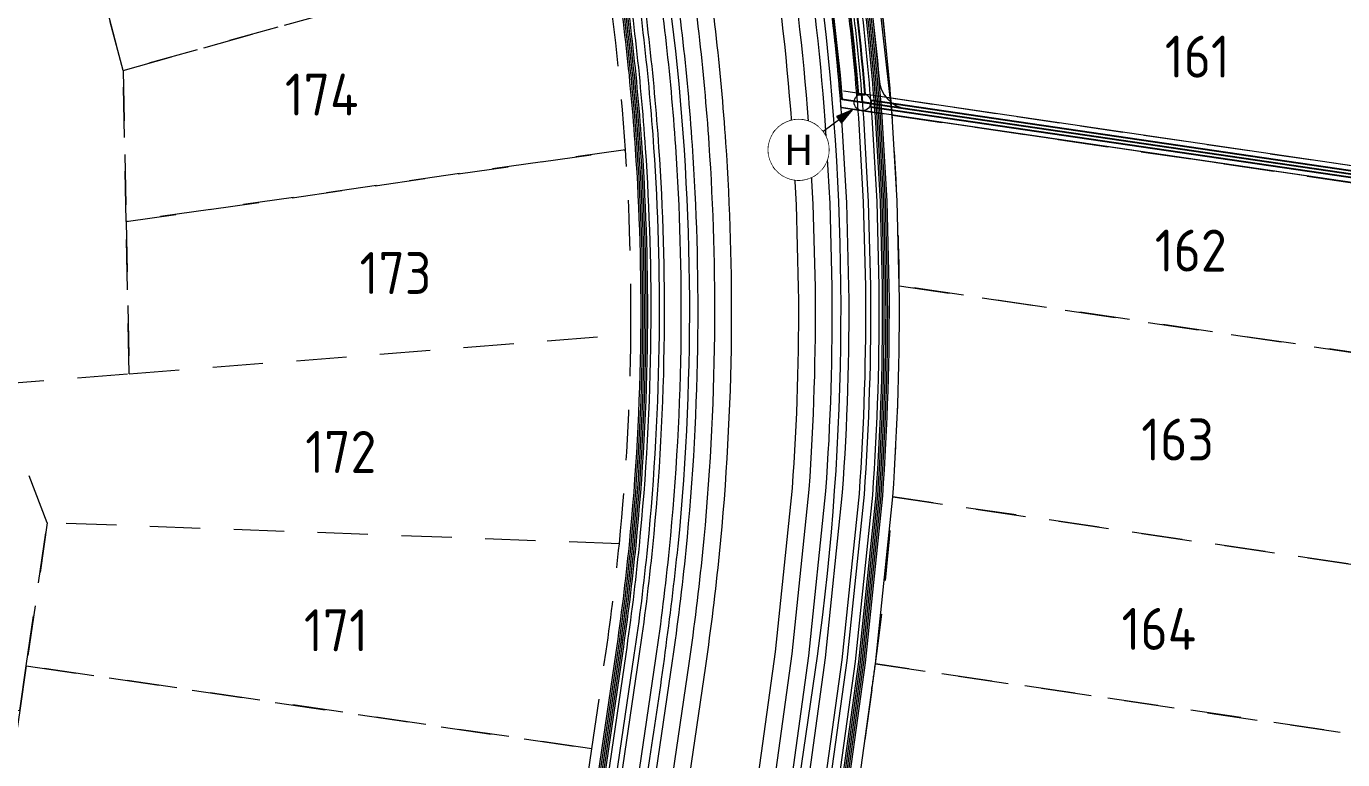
# Model space of a CAD drawing. Header units: metres. Extents: x 302924 to 306036, y 6267404 to 6269261.
# Drawn here: x 303885 to 303963.4, y 6268661.3 to 6268705 of the extents above; entities that cross this region are included whole.
import ezdxf
from ezdxf.enums import TextEntityAlignment as Align

# ---------------------------------------------------------------- set-up
doc = ezdxf.new("R2010")
doc.units = ezdxf.units.M
doc.set_wipeout_variables(frame=1)
doc.linetypes.add('Dash', pattern=[5, 3, -2])
doc.linetypes.add('DASHED', pattern=[19.05, 12.7, -6.35])
doc.layers.get('0').update_dxf_attribs({"color": 6})
doc.layers.add('. Const Lines _SP', color=251, linetype='Continuous', lineweight=0, plot=False, transparency=0.4)
doc.layers.add('._ MGA Trench Outline (PL)', color=248, linetype='Continuous', lineweight=0, plot=False, transparency=0.6)
for name, color, linetype, lineweight, plot in [('. Const Lines Circles _SP', 251, 'Continuous', 0, False), ('._Cable_EW_70mm_Proposed', 90, 'Cable #', 0, False), ('._Cable_HV_240mm_Al_Proposed', 11, 'Cable x', 0, False), ('._Trenching HV_SP', 56, 'IE Trench HV', 0, False)]:
    doc.layers.add(name, color=color, linetype=linetype, lineweight=lineweight, plot=plot)
for name, color, linetype, lineweight, true_color, plot, transparency in [('. Const Lines_HV', 7, 'Continuous', 0, 0x990000, False, 0.4), ('. Const Lines_LV', 7, 'Continuous', 0, 0x000099, False, 0.4), ('. Const Lines_SL', 7, 'Continuous', 0, 0x009999, False, 0.4), ('. Const Lines_SP_Trench (PL)', 7, 'Continuous', 0, 0x990099, False, 0.4)]:
    doc.layers.add(name, color=color, linetype=linetype, lineweight=lineweight, true_color=true_color, plot=plot, transparency=transparency)
doc.layers.add('_Kerb Line_SP', color=60, linetype='Continuous', lineweight=13, transparency=0.6)
for name, color, linetype, lineweight in [('_Lot Layout Future', 151, 'Continuous', 13), ('_Lot Layout Future - Lot No', 155, 'Continuous', 13), ('_User Miscellaneous3', 51, 'Continuous', 13), ('_User_HV_Final', 1, 'Continuous', 25), ('Cadastre Easements_SP_NEW', 52, 'DASHED', 15), ('MEN Earth', 3, 'Continuous', 20)]:
    doc.layers.add(name, color=color, linetype=linetype, lineweight=lineweight)
doc.layers.add('Duct_SP_NEW', color=2, linetype='Continuous')
doc.layers.add('Trench_SP_NEW', color=2, linetype='Continuous')
doc.styles.add('LotNum', font='isocp.shx')
doc.styles.get("Standard").update_dxf_attribs({"font": 'arial.ttf'})
doc.linetypes.add('Cable #', pattern='A,4,-0.1,["#",Standard,S=1.6,R=0,X=0,Y=-0.8],-1.35', length=5.45)
doc.linetypes.add('Cable E UG', pattern='A,5,-0.1,["E",Standard,S=1.5,R=0,X=0,Y=-0.75],-1.45', length=6.55)
doc.linetypes.add('Cable x', pattern='A,5,-0.05,["X",Standard,S=1.5,R=0,X=0,Y=-0.75],-1.45', length=6.5)
doc.linetypes.add('IE Trench HV', pattern='A,4,-0.4,["/",Standard,S=2,R=0,X=0.25,Y=-1],-1.6', length=6)

# ---------------------------------------------------------------- blocks, each defined once
blk = doc.blocks.new('*U83')
h = blk.add_hatch(color=256)
h.dxf.hatch_style = 1
h.paths.add_polyline_path([(2.258, 1.991), (2.556, 1.59), (3.209, 2.388)])
blk.add_line((3.209, 2.388), (1.444, 1.074))
at = {"flags": 128}
blk.add_lwpolyline([(2.258, 1.991), (2.556, 1.59), (3.209, 2.388), (2.258, 1.991)], dxfattribs=at)
at = {"linetype": 'Continuous', "flags": 128}
blk.add_lwpolyline([(0, 1.8), (-0.088, 1.798), (-0.176, 1.791), (-0.264, 1.781), (-0.351, 1.765), (-0.437, 1.746), (-0.523, 1.722), (-0.606, 1.695), (-0.689, 1.663), (-0.77, 1.627), (-0.849, 1.587), (-0.925, 1.544), (-1, 1.497), (-1.072, 1.446), (-1.142, 1.391), (-1.209, 1.334), (-1.273, 1.273), (-1.334, 1.209), (-1.391, 1.142), (-1.446, 1.072), (-1.497, 1), (-1.544, 0.925), (-1.587, 0.849), (-1.627, 0.77), (-1.663, 0.689), (-1.695, 0.606), (-1.722, 0.523), (-1.746, 0.437), (-1.765, 0.351), (-1.781, 0.264), (-1.791, 0.176), (-1.798, 0.088), (-1.8, 0), (-1.798, -0.088), (-1.791, -0.176), (-1.781, -0.264), (-1.765, -0.351), (-1.746, -0.437), (-1.722, -0.523), (-1.695, -0.606), (-1.663, -0.689), (-1.627, -0.77), (-1.587, -0.849), (-1.544, -0.925), (-1.497, -1), (-1.446, -1.072), (-1.391, -1.142), (-1.334, -1.209), (-1.273, -1.273), (-1.209, -1.334), (-1.142, -1.391), (-1.072, -1.446), (-1, -1.497), (-0.925, -1.544), (-0.849, -1.587), (-0.77, -1.627), (-0.689, -1.663), (-0.606, -1.695), (-0.523, -1.722), (-0.437, -1.746), (-0.351, -1.765), (-0.264, -1.781), (-0.176, -1.791), (-0.088, -1.798), (0, -1.8), (0.088, -1.798), (0.176, -1.791), (0.264, -1.781), (0.351, -1.765), (0.437, -1.746), (0.523, -1.722), (0.606, -1.695), (0.689, -1.663), (0.77, -1.627), (0.849, -1.587), (0.925, -1.544), (1, -1.497), (1.072, -1.446), (1.142, -1.391), (1.209, -1.334), (1.273, -1.273), (1.334, -1.209), (1.391, -1.142), (1.446, -1.072), (1.497, -1), (1.544, -0.925), (1.587, -0.849), (1.627, -0.77), (1.663, -0.689), (1.695, -0.606), (1.722, -0.523), (1.746, -0.437), (1.765, -0.351), (1.781, -0.264), (1.791, -0.176), (1.798, -0.088), (1.8, 0), (1.798, 0.088), (1.791, 0.176), (1.781, 0.264), (1.765, 0.351), (1.746, 0.437), (1.722, 0.523), (1.695, 0.606), (1.663, 0.689), (1.627, 0.77), (1.587, 0.849), (1.544, 0.925), (1.497, 1), (1.446, 1.072), (1.391, 1.142), (1.334, 1.209), (1.273, 1.273), (1.209, 1.334), (1.142, 1.391), (1.072, 1.446), (1, 1.497), (0.925, 1.544), (0.849, 1.587), (0.77, 1.627), (0.689, 1.663), (0.606, 1.695), (0.523, 1.722), (0.437, 1.746), (0.351, 1.765), (0.264, 1.781), (0.176, 1.791), (0.088, 1.798)], close=True, dxfattribs=at)
blk.add_circle((0, 0), 1.8)
at = {"width": 0.9}
blk.add_attdef('CODE', text='', height=1.8, dxfattribs=at).set_placement((0, 0), align=Align.MIDDLE_CENTER)
at = {"flags": 1}
blk.add_attdef('Z', (0, 0), '', height=0.2, dxfattribs=at)
at = {"linetype": 'Continuous'}
blk.add_wipeout([(0, 1.8), (-0.088, 1.798), (-0.176, 1.791), (-0.264, 1.781), (-0.351, 1.765), (-0.437, 1.746), (-0.523, 1.722), (-0.606, 1.695), (-0.689, 1.663), (-0.77, 1.627), (-0.849, 1.587), (-0.925, 1.544), (-1, 1.497), (-1.072, 1.446), (-1.142, 1.391), (-1.209, 1.334), (-1.273, 1.273), (-1.334, 1.209), (-1.391, 1.142), (-1.446, 1.072), (-1.497, 1), (-1.544, 0.925), (-1.587, 0.849), (-1.627, 0.77), (-1.663, 0.689), (-1.695, 0.606), (-1.722, 0.523), (-1.746, 0.437), (-1.765, 0.351), (-1.781, 0.264), (-1.791, 0.176), (-1.798, 0.088), (-1.8, 0), (-1.798, -0.088), (-1.791, -0.176), (-1.781, -0.264), (-1.765, -0.351), (-1.746, -0.437), (-1.722, -0.523), (-1.695, -0.606), (-1.663, -0.689), (-1.627, -0.77), (-1.587, -0.849), (-1.544, -0.925), (-1.497, -1), (-1.446, -1.072), (-1.391, -1.142), (-1.334, -1.209), (-1.273, -1.273), (-1.209, -1.334), (-1.142, -1.391), (-1.072, -1.446), (-1, -1.497), (-0.925, -1.544), (-0.849, -1.587), (-0.77, -1.627), (-0.689, -1.663), (-0.606, -1.695), (-0.523, -1.722), (-0.437, -1.746), (-0.351, -1.765), (-0.264, -1.781), (-0.176, -1.791), (-0.088, -1.798), (0, -1.8), (0.088, -1.798), (0.176, -1.791), (0.264, -1.781), (0.351, -1.765), (0.437, -1.746), (0.523, -1.722), (0.606, -1.695), (0.689, -1.663), (0.77, -1.627), (0.849, -1.587), (0.925, -1.544), (1, -1.497), (1.072, -1.446), (1.142, -1.391), (1.209, -1.334), (1.273, -1.273), (1.334, -1.209), (1.391, -1.142), (1.446, -1.072), (1.497, -1), (1.544, -0.925), (1.587, -0.849), (1.627, -0.77), (1.663, -0.689), (1.695, -0.606), (1.722, -0.523), (1.746, -0.437), (1.765, -0.351), (1.781, -0.264), (1.791, -0.176), (1.798, -0.088), (1.8, 0), (1.798, 0.088), (1.791, 0.176), (1.781, 0.264), (1.765, 0.351), (1.746, 0.437), (1.722, 0.523), (1.695, 0.606), (1.663, 0.689), (1.627, 0.77), (1.587, 0.849), (1.544, 0.925), (1.497, 1), (1.446, 1.072), (1.391, 1.142), (1.334, 1.209), (1.273, 1.273), (1.209, 1.334), (1.142, 1.391), (1.072, 1.446), (1, 1.497), (0.925, 1.544), (0.849, 1.587), (0.77, 1.627), (0.689, 1.663), (0.606, 1.695), (0.523, 1.722), (0.437, 1.746), (0.351, 1.765), (0.264, 1.781), (0.176, 1.791), (0.088, 1.798)], dxfattribs=at)

msp = doc.modelspace()

# ---------------------------------------------------------------- linework, layer by layer
at = {"layer": '. Const Lines Circles _SP', "lineweight": 0}
msp.add_circle((303934.808, 6268700.4616), 0.5, dxfattribs=at)
at = {"layer": '. Const Lines_HV', "linetype": 'Continuous', "lineweight": 0, "flags": 128}
for points in [[(303929.2616, 6268657.8067), (303930.6107, 6268667.595), (303931.6273, 6268677.3866, 0.0199743), (303931.9998, 6268689.4405), (303931.8732, 6268694.3892), (303931.5858, 6268699.331, 0.0208045), (303930.1294, 6268711.8068, 0.0210435), (303927.5764, 6268724.3937), (303926.9679, 6268726.7551), (303926.3231, 6268729.1113, 0.0072471), (303925.0747, 6268733.2995), (303923.711, 6268737.4341, 0.0120519), (303921.1667, 6268744.2532), (303913.2932, 6268763.8971)], [(303931.2409, 6268657.5194), (303932.5966, 6268667.3551), (303933.62, 6268677.2124, 0.0200549), (303933.9995, 6268689.4752), (303933.8717, 6268694.4728), (303933.5815, 6268699.4636, 0.0208316), (303932.1046, 6268712.1211, 0.0210598), (303929.5156, 6268724.8831), (303928.9009, 6268727.2686), (303928.2501, 6268729.6469, 0.007284), (303926.9785, 6268733.9123), (303925.6058, 6268738.0742, 0.0120756), (303923.0231, 6268744.9973), (303915.4578, 6268763.8724)]]:
    msp.add_lwpolyline(points, format="xyb", dxfattribs=at)
at = {"layer": '. Const Lines_LV', "linetype": 'Continuous', "lineweight": 0, "flags": 128}
for points in [[(303928.2719, 6268657.9503), (303929.6178, 6268667.7149), (303930.631, 6268677.4736, 0.0199334), (303930.9999, 6268689.4232), (303930.874, 6268694.3473), (303930.588, 6268699.2647, 0.0207907), (303929.1419, 6268711.6496, 0.0210353), (303926.6068, 6268724.149), (303926.0014, 6268726.4984), (303925.3597, 6268728.8434, 0.0072283), (303924.1227, 6268732.9931), (303922.7636, 6268737.114, 0.0120399), (303920.2385, 6268743.8811), (303912.2109, 6268763.9094)], [(303930.2512, 6268657.663), (303931.6037, 6268667.475), (303932.6236, 6268677.2995, 0.0200148), (303932.9997, 6268689.4579), (303932.8725, 6268694.431), (303932.5837, 6268699.3973, 0.0208181), (303931.117, 6268711.9639, 0.0210517), (303928.546, 6268724.6384), (303927.9344, 6268727.0119), (303927.2866, 6268729.3791, 0.0072657), (303926.0266, 6268733.6059), (303924.6584, 6268737.7541, 0.0120638), (303922.0949, 6268744.6252), (303914.3755, 6268763.8847)], [(303932.2306, 6268657.3758), (303933.5895, 6268667.2352), (303934.6163, 6268677.1252, 0.0200946), (303934.9994, 6268689.4926), (303934.871, 6268694.5146), (303934.5794, 6268699.5298, 0.020845), (303933.0921, 6268712.2783, 0.0210678), (303930.4852, 6268725.1278), (303929.8674, 6268727.5254), (303929.2136, 6268729.9147, 0.0073023), (303927.9304, 6268734.2188), (303926.5533, 6268738.3942, 0.0120872), (303923.9514, 6268745.3693), (303916.5401, 6268763.86)], [(303934.2099, 6268657.0885), (303935.5754, 6268666.9953), (303936.6089, 6268676.9507, 0.0201728), (303936.9992, 6268689.5274), (303936.8695, 6268694.5983), (303936.575, 6268699.6622, 0.0208713), (303935.0673, 6268712.5926, 0.0210836), (303932.4244, 6268725.6174), (303931.8004, 6268728.0389), (303931.1405, 6268730.4503, 0.0073381), (303929.8342, 6268734.8318), (303928.4482, 6268739.0341, 0.0121101), (303925.8078, 6268746.1134), (303918.7047, 6268763.8353)]]:
    msp.add_lwpolyline(points, format="xyb", dxfattribs=at)
at = {"layer": '. Const Lines_SL', "linetype": 'Continuous', "lineweight": 0, "flags": 128}
for points in [[(303933.0223, 6268657.2609), (303934.3839, 6268667.1392), (303935.4134, 6268677.0555, 0.0201261), (303935.7993, 6268689.5065), (303935.6704, 6268694.5481), (303935.3776, 6268699.5828, 0.0208555), (303933.8822, 6268712.404, 0.0210741), (303931.2609, 6268725.3236), (303930.6406, 6268727.7308), (303929.9844, 6268730.129, 0.0073167), (303928.692, 6268734.464), (303927.3112, 6268738.6502, 0.0120964), (303924.6939, 6268745.6669), (303917.4059, 6268763.8501)], [(303933.2202, 6268657.2322), (303934.5824, 6268667.1152), (303935.6126, 6268677.038, 0.0201339), (303935.9993, 6268689.51), (303935.8702, 6268694.5564), (303935.5772, 6268699.596, 0.0208582), (303934.0797, 6268712.4354, 0.0210757), (303931.4548, 6268725.3726), (303930.8339, 6268727.7821), (303930.1771, 6268730.1825, 0.0073203), (303928.8823, 6268734.5253), (303927.5007, 6268738.7142, 0.0120987), (303924.8796, 6268745.7414), (303917.6224, 6268763.8476)]]:
    msp.add_lwpolyline(points, format="xyb", dxfattribs=at)
at = {"layer": '. Const Lines_SP_Trench (PL)', "linetype": 'Continuous', "lineweight": 0, "flags": 128}
for points in [[(303932.5275, 6268657.3327), (303933.8874, 6268667.1992), (303934.9152, 6268677.0991, 0.0201064), (303935.2994, 6268689.4978), (303935.1708, 6268694.5272), (303934.8787, 6268699.5497, 0.0208489), (303933.3884, 6268712.3254, 0.0210702), (303930.7761, 6268725.2013), (303930.1573, 6268727.6024), (303929.5026, 6268729.9951, 0.0073077), (303928.216, 6268734.3107), (303926.8375, 6268738.4902, 0.0120907), (303924.2298, 6268745.4809), (303916.8648, 6268763.8563)], [(303917.0913, 6268562.0456), (303918.5451, 6268571.9393), (303920.3644, 6268584.307), (303922.5448, 6268599.1479), (303924.3599, 6268611.5163), (303926.3947, 6268625.3688), (303927.8496, 6268635.2714), (303929.7039, 6268647.4364), (303931.2409, 6268657.5194), (303932.5966, 6268667.3551), (303933.62, 6268677.2124, 0.0200549), (303933.9995, 6268689.4752), (303933.8717, 6268694.4728), (303933.5815, 6268699.4636, 0.0208316), (303932.1046, 6268712.1211, 0.0210598), (303929.5156, 6268724.8831), (303928.9009, 6268727.2686), (303928.2501, 6268729.6469, 0.007284), (303926.9785, 6268733.9123), (303925.6058, 6268738.0742, 0.0120756), (303923.0231, 6268744.9973), (303916.2161, 6268761.9804)]]:
    msp.add_lwpolyline(points, format="xyb", dxfattribs=at)
at = {"layer": '._ MGA Trench Outline (PL)', "flags": 128}
for points in [[(303933.3192, 6268657.2178), (303934.6817, 6268667.1032), (303935.7122, 6268677.0293, 0.0201378), (303936.0993, 6268689.5117), (303935.9702, 6268694.5606), (303935.677, 6268699.6026, 0.0208595), (303934.1785, 6268712.4511, 0.0210765), (303931.5518, 6268725.3971), (303930.9305, 6268727.8078), (303930.2734, 6268730.2093, 0.0073221), (303928.9775, 6268734.5559), (303927.5955, 6268738.7462, 0.0120999), (303924.9724, 6268745.7786), (303917.7306, 6268763.8464)], [(303933.4182, 6268657.2034), (303934.781, 6268667.0912), (303935.8119, 6268677.0206, 0.0201417), (303936.1993, 6268689.5135), (303936.0701, 6268694.5648), (303935.7768, 6268699.6093, 0.0208608), (303934.2772, 6268712.4669, 0.0210773), (303931.6487, 6268725.4215), (303931.0272, 6268727.8335), (303930.3698, 6268730.2361, 0.0073239), (303929.0727, 6268734.5866), (303927.6902, 6268738.7782, 0.012101), (303925.0652, 6268745.8158), (303917.8388, 6268763.8452)], [(303933.5171, 6268657.1891), (303934.8803, 6268667.0792), (303935.9115, 6268677.0118, 0.0201456), (303936.2993, 6268689.5152), (303936.17, 6268694.569), (303935.8765, 6268699.6159, 0.0208621), (303934.376, 6268712.4826, 0.0210781), (303931.7457, 6268725.446), (303931.1238, 6268727.8592), (303930.4661, 6268730.2629, 0.0073257), (303929.1679, 6268734.6172), (303927.7849, 6268738.8102, 0.0121022), (303925.158, 6268745.853), (303917.9471, 6268763.8439)], [(303933.6161, 6268657.1747), (303934.9796, 6268667.0673), (303936.0111, 6268677.0031, 0.0201495), (303936.3993, 6268689.517), (303936.27, 6268694.5732), (303935.9763, 6268699.6225, 0.0208634), (303934.4748, 6268712.4983, 0.0210789), (303931.8427, 6268725.4705), (303931.2205, 6268727.8848), (303930.5625, 6268730.2897, 0.0073275), (303929.2631, 6268734.6479), (303927.8797, 6268738.8422, 0.0121033), (303925.2509, 6268745.8902), (303918.0553, 6268763.8427)]]:
    msp.add_lwpolyline(points, format="xyb", dxfattribs=at)
at = {"layer": '_Lot Layout Future', "linetype": 'Dash', "transparency": 33554585}
for points in [[(303885.1006, 6268723.7271), (303839.2032, 6268705.2946), (303840.505, 6268702.0457), (303869.2718, 6268713.5985), (303871.8504, 6268712.479), (303875.0575, 6268704.2031), (303878.6257, 6268694.9949), (303883.024, 6268683.645), (303891.089, 6268684.2799), (303890.9079, 6268693.3589), (303890.7284, 6268702.3571)], [(303918.6679, 6268661.9377), (303884.9635, 6268666.8855), (303884.5738, 6268664.2301), (303883.2933, 6268655.5075), (303916.9977, 6268650.5596)]]:
    msp.add_lwpolyline(points, close=True, dxfattribs=at)
for points in [[(303886.2149, 6268675.4105), (303884.4369, 6268679.9987), (303847.7597, 6268677.4935, -0.020968), (303848.6847, 6268669.4987), (303884.5738, 6268664.2301), (303884.9635, 6268666.8855)], [(303967.2439, 6268662.3463), (303935.5754, 6268666.9953, -0.0025013), (303935.3565, 6268665.4499), (303934.2099, 6268657.0885), (303965.7915, 6268652.4523)]]:
    msp.add_lwpolyline(points, format="xyb", close=True, dxfattribs=at)
at = {"layer": 'Duct_SP_NEW'}
for p in [(303935.2734, 6268700.1892), (303935.3314, 6268700.585)]:
    msp.add_line(p, (303935.3024, 6268700.3871), dxfattribs=at)
at = {"layer": 'Duct_SP_NEW', "linetype": 'Continuous', "lineweight": 25, "flags": 128}
for points in [[(303934.5712, 6268700.9014, 0.0186241), (303933.1909, 6268712.294, 0.0210686), (303930.5822, 6268725.1523), (303929.964, 6268727.5511), (303929.3099, 6268729.9415, 0.0073041), (303928.0256, 6268734.2494), (303926.648, 6268738.4262, 0.0120884), (303924.0442, 6268745.4065), (303916.8652, 6268763.3178)], [(303934.9698, 6268700.9347, 0.0186241), (303933.5859, 6268712.3568, 0.0210718), (303930.97, 6268725.2502), (303930.3506, 6268727.6538), (303929.6953, 6268730.0486, 0.0073113), (303928.4064, 6268734.372), (303927.027, 6268738.5542, 0.012093), (303924.4155, 6268745.5553), (303917.2364, 6268763.4666)]]:
    msp.add_lwpolyline(points, format="xyb", dxfattribs=at)
at = {"layer": 'Duct_SP_NEW', "linetype": 'Continuous', "flags": 128}
msp.add_lwpolyline([(303934.5712, 6268700.9014), (303934.9698, 6268700.9347)], dxfattribs=at)
at = {"layer": 'Trench_SP_NEW', "color": 2, "linetype": 'IE Trench HV', "flags": 128}
msp.add_lwpolyline([(303935.3024, 6268700.3871), (303934.808, 6268700.4616), (303934.7699, 6268700.918)], dxfattribs=at)

# ---------------------------------------------------------------- texts
at = {"layer": '_Lot Layout Future - Lot No', "linetype": 'Continuous', "transparency": 33554585, "char_height": 2.5, "attachment_point": 5, "style": 'LotNum', "bg_fill": 3, "box_fill_scale": 1.1, "bg_fill_color": 256, "bg_fill_transparency": 0}
for s, insert in [('161', (303954.7634, 6268703.1805)), ('174', (303902.5641, 6268700.9219)), ('162', (303954.3695, 6268691.6274)), ('173', (303906.9695, 6268690.2874)), ('163', (303953.5895, 6268680.3674)), ('172', (303903.7095, 6268679.6274)), ('171', (303903.4234, 6268669.0005)), ('164', (303952.4672, 6268669.0819))]:
    msp.add_mtext(s, dxfattribs=dict(at, insert=insert))

# ---------------------------------------------------------------- next in the draw order: linework, layer by layer
at = {"layer": '. Const Lines _SP', "linetype": 'Continuous', "lineweight": 0, "flags": 128}
for points in [[(304006.7381, 6268690.4076), (303933.6744, 6268701.1334)], [(304006.6655, 6268689.9129), (303933.4879, 6268700.6554)], [(304019.4551, 6268687.53), (303933.5292, 6268700.144)]]:
    msp.add_lwpolyline(points, dxfattribs=at)
at = {"layer": '. Const Lines_HV', "linetype": 'Continuous', "lineweight": 0, "flags": 128}
for points in [[(303857.3462, 6268595.3376), (303904.9626, 6268588.342), (303913.8588, 6268595.1141), (303917.8774, 6268622.1258), (303919.3305, 6268632.0243), (303920.6376, 6268640.9289), (303921.9447, 6268649.8335), (303923.615, 6268661.2115), (303924.4693, 6268667.0313, 0.0120113), (303925.2868, 6268673.6626, 0.0223405), (303925.9976, 6268686.5809, 0.0196506), (303925.6673, 6268697.9689, 0.0228472), (303924.1611, 6268711.1274, 0.0229515), (303921.4455, 6268724.152, 0.0225696), (303917.6218, 6268736.6644), (303907.7331, 6268761.6653), (303896.3112, 6268766.539), (303829.4531, 6268739.6886)], [(303857.6368, 6268597.3164), (303904.4208, 6268590.4431), (303912.0003, 6268596.2129), (303915.8989, 6268622.4182), (303917.3517, 6268632.3148), (303918.6588, 6268641.2193), (303919.9659, 6268650.1239), (303921.6362, 6268661.502), (303922.4905, 6268667.3217, 0.0120131), (303923.2966, 6268673.8606, 0.0223423), (303923.9977, 6268686.6015, 0.0196506), (303923.6719, 6268697.8325, 0.0228472), (303922.1865, 6268710.8094, 0.0229515), (303919.5083, 6268723.6544, 0.0225087), (303915.7491, 6268735.9614), (303906.1804, 6268760.1534), (303896.288, 6268764.3744), (303830.9669, 6268738.1413)]]:
    msp.add_lwpolyline(points, format="xyb", dxfattribs=at)
at = {"layer": '. Const Lines_LV', "linetype": 'Continuous', "lineweight": 0, "flags": 128}
for points in [[(303857.2009, 6268594.3482), (303905.2335, 6268587.2915), (303914.7881, 6268594.5647), (303918.8667, 6268621.9796), (303920.3199, 6268631.879), (303921.627, 6268640.7836), (303922.9341, 6268649.6882), (303924.6044, 6268661.0662), (303925.4587, 6268666.8861, 0.0120104), (303926.2819, 6268673.5636, 0.0223397), (303926.9975, 6268686.5706, 0.0196506), (303926.665, 6268698.0372, 0.0228472), (303925.1483, 6268711.2863, 0.0229515), (303922.414, 6268724.4008, 0.0225996), (303918.5581, 6268737.016), (303908.5095, 6268762.4213), (303896.3228, 6268767.6212), (303828.6962, 6268740.4623)], [(303857.4915, 6268596.327), (303904.6917, 6268589.3925), (303912.9295, 6268595.6635), (303916.8882, 6268622.272), (303918.3411, 6268632.1695), (303919.6482, 6268641.0741), (303920.9553, 6268649.9787), (303922.6256, 6268661.3567), (303923.4799, 6268667.1765, 0.0120122), (303924.2917, 6268673.7616, 0.0223414), (303924.9977, 6268686.5912, 0.0196506), (303924.6696, 6268697.9007, 0.0228472), (303923.1738, 6268710.9684, 0.0229515), (303920.4769, 6268723.9032, 0.0225393), (303916.6854, 6268736.3129), (303906.9568, 6268760.9094), (303896.2996, 6268765.4567), (303830.21, 6268738.915)], [(303857.7821, 6268598.3058), (303904.1498, 6268591.4936), (303911.071, 6268596.7622), (303914.9097, 6268622.5644), (303916.3623, 6268632.46), (303917.6694, 6268641.3646), (303918.9765, 6268650.2692), (303920.6468, 6268661.6472), (303921.5011, 6268667.467, 0.0120141), (303922.3015, 6268673.9595, 0.0223432), (303922.9978, 6268686.6118, 0.0196506), (303922.6743, 6268697.7642, 0.0228472), (303921.1992, 6268710.6504, 0.0229515), (303918.5398, 6268723.4056, 0.0224777), (303914.8127, 6268735.61), (303905.404, 6268759.3975), (303896.2764, 6268763.2921), (303831.7237, 6268737.3677)]]:
    msp.add_lwpolyline(points, format="xyb", dxfattribs=at)
at = {"layer": '. Const Lines_SL', "linetype": 'Continuous', "lineweight": 0, "flags": 128}
for points in [[(303857.8983, 6268599.0973), (303903.9331, 6268592.334), (303910.3276, 6268597.2017), (303914.1182, 6268622.6813), (303915.5708, 6268632.5762), (303916.8779, 6268641.4808), (303918.185, 6268650.3853), (303919.8553, 6268661.7634), (303920.7095, 6268667.5831, 0.0120148), (303921.5054, 6268674.0387, 0.0223439), (303922.1978, 6268686.62, 0.0196506), (303921.8761, 6268697.7096, 0.0228472), (303920.4094, 6268710.5232, 0.0229515), (303917.7649, 6268723.2066, 0.0224527), (303914.0635, 6268735.3289), (303904.7829, 6268758.7927), (303896.2671, 6268762.4263), (303832.3293, 6268736.7487)], [(303857.9274, 6268599.2952), (303903.8789, 6268592.5442), (303910.1417, 6268597.3116), (303913.9204, 6268622.7106), (303915.3729, 6268632.6052), (303916.68, 6268641.5098), (303917.9871, 6268650.4144), (303919.6574, 6268661.7924), (303920.5117, 6268667.6122, 0.012015), (303921.3064, 6268674.0585, 0.0223441), (303921.9978, 6268686.6221, 0.0196506), (303921.6766, 6268697.696, 0.0228472), (303920.2119, 6268710.4914, 0.0229515), (303917.5712, 6268723.1568, 0.0224465), (303913.8763, 6268735.2587), (303904.6276, 6268758.6415), (303896.2648, 6268762.2098), (303832.4806, 6268736.594)]]:
    msp.add_lwpolyline(points, format="xyb", dxfattribs=at)
at = {"layer": '. Const Lines_SP_Trench (PL)', "linetype": 'Continuous', "lineweight": 0, "flags": 128}
for points in [[(303857.6368, 6268597.3164), (303904.4208, 6268590.4431), (303912.0003, 6268596.2129), (303915.8989, 6268622.4182), (303917.3517, 6268632.3148), (303918.6588, 6268641.2193), (303919.9659, 6268650.1239), (303921.6362, 6268661.502), (303922.4905, 6268667.3217, 0.0120131), (303923.2966, 6268673.8606, 0.0223423), (303923.9977, 6268686.6015, 0.0196506), (303923.6719, 6268697.8325, 0.0228472), (303922.1865, 6268710.8094, 0.0229515), (303919.5083, 6268723.6544, 0.0225087), (303915.7491, 6268735.9614), (303906.1804, 6268760.1534), (303896.288, 6268764.3744), (303830.9669, 6268738.1413)], [(303857.8257, 6268598.6026), (303904.0686, 6268591.8088), (303910.7922, 6268596.9271), (303914.6129, 6268622.6082), (303916.0655, 6268632.5036), (303917.3726, 6268641.4082), (303918.6797, 6268650.3127), (303920.35, 6268661.6908), (303921.2042, 6268667.5105, 0.0120143), (303922.003, 6268673.9892, 0.0223434), (303922.6978, 6268686.6149, 0.0196506), (303922.375, 6268697.7437, 0.0228472), (303920.903, 6268710.6027, 0.0229515), (303918.2492, 6268723.331, 0.0224684), (303914.5317, 6268735.5046), (303905.1711, 6268759.1707), (303896.2729, 6268762.9674), (303831.9508, 6268737.1356)]]:
    msp.add_lwpolyline(points, format="xyb", dxfattribs=at)
at = {"layer": '._ MGA Trench Outline (PL)', "flags": 128}
for points in [[(303857.9419, 6268599.3941), (303903.8518, 6268592.6492), (303910.0488, 6268597.3666), (303913.8215, 6268622.7252), (303915.274, 6268632.6198), (303916.5811, 6268641.5243), (303917.8882, 6268650.4289), (303919.5585, 6268661.807), (303920.4127, 6268667.6267, 0.0120151), (303921.2069, 6268674.0684, 0.0223442), (303921.8978, 6268686.6231, 0.0196506), (303921.5768, 6268697.6892, 0.0228472), (303920.1132, 6268710.4755, 0.0229515), (303917.4744, 6268723.1319, 0.0224433), (303913.7826, 6268735.2235), (303904.55, 6268758.5659), (303896.2637, 6268762.1016), (303832.5563, 6268736.5166)], [(303857.9564, 6268599.493), (303903.8247, 6268592.7543), (303909.9559, 6268597.4215), (303913.7225, 6268622.7398), (303915.175, 6268632.6343), (303916.4821, 6268641.5389), (303917.7893, 6268650.4434), (303919.4596, 6268661.8215), (303920.3138, 6268667.6412, 0.0120152), (303921.1074, 6268674.0783, 0.0223442), (303921.7978, 6268686.6241, 0.0196506), (303921.4771, 6268697.6823, 0.0228472), (303920.0145, 6268710.4596, 0.0229515), (303917.3775, 6268723.107, 0.0224402), (303913.689, 6268735.1884), (303904.4723, 6268758.4903), (303896.2625, 6268761.9934), (303832.632, 6268736.4393)], [(303857.971, 6268599.592), (303903.7976, 6268592.8593), (303909.8629, 6268597.4764), (303913.6236, 6268622.7544), (303915.0761, 6268632.6488), (303916.3832, 6268641.5534), (303917.6903, 6268650.458), (303919.3606, 6268661.836), (303920.2148, 6268667.6557, 0.0120153), (303921.0079, 6268674.0882, 0.0223443), (303921.6978, 6268686.6252, 0.0196506), (303921.3773, 6268697.6755, 0.0228472), (303919.9158, 6268710.4437, 0.0229515), (303917.2807, 6268723.0822, 0.022437), (303913.5953, 6268735.1533), (303904.3947, 6268758.4147), (303896.2613, 6268761.8851), (303832.7077, 6268736.3619)], [(303857.9855, 6268599.6909), (303903.7706, 6268592.9644), (303909.77, 6268597.5314), (303913.5247, 6268622.7691), (303914.9771, 6268632.6633), (303916.2843, 6268641.5679), (303917.5914, 6268650.4725), (303919.2617, 6268661.8505), (303920.1159, 6268667.6703, 0.0120154), (303920.9084, 6268674.0981, 0.0223444), (303921.5978, 6268686.6262, 0.0196506), (303921.2775, 6268697.6687, 0.0228472), (303919.817, 6268710.4278, 0.0229515), (303917.1838, 6268723.0573, 0.0224339), (303913.5017, 6268735.1181), (303904.3171, 6268758.3391), (303896.2602, 6268761.7769), (303832.7834, 6268736.2846)]]:
    msp.add_lwpolyline(points, format="xyb", dxfattribs=at)
at = {"layer": '._Cable_HV_240mm_Al_Proposed', "linetype": 'Cable x', "lineweight": 0, "ltscale": 0.1, "flags": 128}
msp.add_lwpolyline([(303933.2952, 6268719.0133, -0.0278729), (303935.7926, 6268701.8685, 0.3694279), (303937.4942, 6268700.0673), (304003.9633, 6268690.3096, 0.0822404), (304004.6167, 6268690.3216), (304019.3403, 6268693.0384, -0.0822385), (304019.9937, 6268693.0503), (304083.746, 6268683.692, -0.1071027), (304084.5391, 6268683.3943), (304084.8262, 6268683.2092, 0.1071027), (304085.6193, 6268682.9114), (304096.4695, 6268681.3187, 0.4142109), (304098.7387, 6268683.007), (304099.3672, 6268687.292)], format="xyb", dxfattribs=at)
at = {"layer": '_Kerb Line_SP', "linetype": 'Continuous', "flags": 128}
for points in [[(303999.2413, 6268635.8936), (304021.2945, 6268786.1454, 0.4653831), (304012.6673, 6268795.8784), (303998.2245, 6268795.5063, 0.0850254), (303948.455, 6268786.9515), (303919.4436, 6268775.414, 0.4106759), (303914.6859, 6268764.4542), (303922.559, 6268744.8112, -0.1299068), (303932.1075, 6268667.4686), (303928.9772, 6268646.0912)], [(303920.1009, 6268647.6004), (303922.1212, 6268661.364, 0.0125978), (303923.814, 6268674.0117, 0.1102632), (303916.2382, 6268736.0782), (303906.3313, 6268761.1056, 0.4105071), (303895.3143, 6268765.728), (303895.3143, 6268765.728), (303830.8445, 6268739.8375, 0.4176943), (303826.0384, 6268728.7445), (303835.9543, 6268703.9928, -0.1521552), (303844.2263, 6268647.5219), (303838.6284, 6268610.7408)]]:
    msp.add_lwpolyline(points, format="xyb", dxfattribs=at)
at = {"layer": '_Lot Layout Future', "linetype": 'Dash', "transparency": 33554585}
for points in [[(303919.2247, 6268710.3325, 0.002164), (303919.0268, 6268711.528, 0.0207864), (303916.6027, 6268722.908), (303888.3133, 6268711.547), (303890.7284, 6268702.3571)], [(303974.4136, 6268704.2898), (303975.0235, 6268706.727), (303957.9469, 6268709.2339), (303935.0673, 6268712.5926, -0.0208149), (303936.5724, 6268699.6972), (303971.964, 6268694.5017)], [(303919.2247, 6268710.3325), (303890.7284, 6268702.3571), (303890.9079, 6268693.3589), (303920.6789, 6268697.6277, 0.0228472)], [(303971.964, 6268694.5017), (303936.5724, 6268699.6972, -0.0163165), (303936.9992, 6268689.5274), (303970.5117, 6268684.6078)], [(303920.6789, 6268697.6277, -0.0196506), (303920.9979, 6268686.6324, -0.0223215), (303920.3113, 6268674.1575), (303920.3117, 6268674.1575, 0.0223256), (303920.9978, 6268686.6347, 0.0196465), (303920.6789, 6268697.6277), (303890.9079, 6268693.3589), (303891.089, 6268684.2799), (303920.9978, 6268686.6347, 0.0196464), (303920.6789, 6268697.6277)], [(303970.5117, 6268684.6078), (303936.9992, 6268689.5274, -0.0201728), (303936.6089, 6268676.9507), (303968.6962, 6268672.2403)], [(303968.6962, 6268672.2403), (303936.6089, 6268676.9507, -0.0160441), (303935.5754, 6268666.9953), (303967.2439, 6268662.3463)], [(303920.3113, 6268674.1575), (303886.2149, 6268675.4105), (303884.9635, 6268666.8855), (303918.6679, 6268661.9377), (303918.6679, 6268661.9377), (303919.5223, 6268667.7574, 0.0115169)]]:
    msp.add_lwpolyline(points, format="xyb", close=True, dxfattribs=at)
at = {"layer": 'Cadastre Easements_SP_NEW', "color": 2, "ltscale": 0.2}
msp.add_lwpolyline([(304003.7699, 6268690.8433), (304003.6247, 6268689.854), (303936.5724, 6268699.6972), (303936.4927, 6268700.7197)], close=True, dxfattribs=at)
at = {"layer": 'Duct_SP_NEW'}
for p, q in [((303935.2734, 6268700.1892), (304004.8556, 6268689.9765)), ((303935.3314, 6268700.585), (304004.9136, 6268690.3722))]:
    msp.add_line(p, q, dxfattribs=at)

# ---------------------------------------------------------------- next in the draw order: block references
at = {"layer": '_User Miscellaneous3', "color": 40}
msp.add_blockref('*U83', (303930.997, 6268697.6263), dxfattribs=at).add_auto_attribs({'CODE': 'H'})

# ---------------------------------------------------------------- next in the draw order: linework, layer by layer
at = {"layer": '._Cable_EW_70mm_Proposed', "linetype": 'Cable x', "lineweight": 0, "ltscale": 0.1, "flags": 128}
msp.add_lwpolyline([(303761.4318, 6268748.7258), (303761.4318, 6268748.7258), (303761.4318, 6268748.7258), (303760.5285, 6268736.7596), (303759.0603, 6268735.4016, 0.1989188), (303758.4199, 6268734.0113), (303758.321, 6268731.4729, 0.4112324), (303760.2212, 6268729.3975), (303770.7577, 6268728.8794, 0.1142308), (303770.8465, 6268728.8954), (303824.5046, 6268751.9506, -0.415271), (303827.1141, 6268750.8463), (303832.2103, 6268738.2067, 0.4138119), (303834.8106, 6268737.0987), (303895.4917, 6268761.4683, -0.1988572), (303897.0219, 6268761.4519), (303903.5563, 6268758.6638, 0.1986334), (303905.0849, 6268758.6467), (303916.2365, 6268763.1141, -0.4088263), (303918.8228, 6268762.0354, -0.0135841), (303927.8797, 6268738.8422, 0.0037424), (303929.2631, 6268734.6479, -0.025986), (303933.2952, 6268719.0133, -0.0278729), (303935.7926, 6268701.8685, 0.3694279), (303937.4942, 6268700.0673), (304003.9633, 6268690.3096, 0.0822404), (304004.6167, 6268690.3216), (304019.3403, 6268693.0384, -0.0822385), (304019.9937, 6268693.0503), (304083.746, 6268683.692, -0.1071027), (304084.5391, 6268683.3943), (304084.8262, 6268683.2092, 0.1071027), (304085.6193, 6268682.9114), (304096.4695, 6268681.3187, 0.4142109), (304098.7387, 6268683.007), (304099.3677, 6268687.2919), (304100.0458, 6268691.9114, -0.4142136), (304102.3151, 6268693.5998), (304169.2974, 6268683.7673), (304172.1475, 6268683.3815)], format="xyb", dxfattribs=at)
at = {"layer": '._Trenching HV_SP', "lineweight": 0, "ltscale": 0.1, "flags": 128}
msp.add_lwpolyline([(304170.9515, 6268683.3224), (304101.1977, 6268693.5616), (304099.1209, 6268679.4135), (304083.5085, 6268683.2213), (304020.187, 6268692.5164), (304003.6247, 6268689.8539), (303936.5724, 6268699.6972), (303935.2579, 6268711.3632), (303932.4215, 6268725.6165), (303931.1409, 6268730.4491), (303928.4482, 6268739.0342), (303918.7048, 6268763.8355), (303903.8565, 6268757.8724), (303896.2532, 6268761.1275), (303833.2375, 6268735.8204), (303826.1321, 6268753.2615), (303763.9468, 6268727.9275), (303747.1945, 6268728.5801), (303747.5444, 6268737.613)], dxfattribs=at)
at = {"layer": '_User_HV_Final', "linetype": 'Cable x', "flags": 128}
msp.add_lwpolyline([(303760.4621, 6268735.3534), (303760.1898, 6268729.8142, 0.4142136), (303760.3797, 6268729.6046), (303771.2528, 6268729.07), (303827.072, 6268750.9433), (303832.0402, 6268738.5724), (303896.288, 6268764.3744), (303906.1804, 6268760.1534), (303915.458, 6268763.872), (303923.0231, 6268744.9973, -0.0726585), (303933.5815, 6268700.6417), (304006.6655, 6268689.9129), (304017.2915, 6268693.447), (304085.2631, 6268683.4693), (304086.4767, 6268682.7856), (304096.3705, 6268681.3332), (304098.2568, 6268694.1944), (304173.4537, 6268683.1572), (304162.6706, 6268609.9043)], format="xyb", dxfattribs=at)
at = {"layer": 'Cadastre Easements_SP_NEW', "color": 2, "ltscale": 0.2}
msp.add_lwpolyline([(303932.1524, 6268711.8187, -0.0192157), (303933.5292, 6268700.144), (303936.5724, 6268699.6972, 0.0188204), (303935.2579, 6268711.3632)], format="xyb", close=True, dxfattribs=at)
at = {"layer": 'MEN Earth', "linetype": 'Cable E UG', "lineweight": 0, "ltscale": 0.5, "flags": 128}
msp.add_lwpolyline([(303760.5166, 6268736.7523), (303760.5166, 6268736.7523), (303760.5166, 6268736.7523), (303760.5166, 6268736.7523), (303759.0788, 6268735.7922, 0.2402421), (303758.191, 6268734.2068), (303758.0933, 6268731.6991, 0.4112324), (303759.9935, 6268729.6236), (303770.7904, 6268729.0927, 0.1142308), (303771.6782, 6268729.2527), (303824.5046, 6268751.9506, -0.415271), (303827.1141, 6268750.8463), (303832.2103, 6268738.2067, 0.4138119), (303834.8106, 6268737.0987), (303895.4917, 6268761.4683, -0.1988572), (303897.0219, 6268761.4519), (303903.5563, 6268758.6638, 0.1986334), (303905.0849, 6268758.6467), (303916.2365, 6268763.1141, -0.4088263), (303918.8228, 6268762.0354, -0.0135841), (303927.8797, 6268738.8422, 0.0037424), (303929.2631, 6268734.6479, -0.025986), (303933.2952, 6268719.0133, -0.0278729), (303935.7926, 6268701.8685, 0.3694279), (303937.4942, 6268700.0673), (304003.9633, 6268690.3096, 0.0822404), (304004.6167, 6268690.3216), (304019.3403, 6268693.0384, -0.0822385), (304019.9937, 6268693.0503), (304083.746, 6268683.692, -0.1071027), (304084.5391, 6268683.3943), (304084.8262, 6268683.2092, 0.1071027), (304085.6193, 6268682.9114), (304096.4695, 6268681.3187, 0.4142109), (304098.7387, 6268683.007), (304099.3677, 6268687.2919), (304100.0458, 6268691.9114, -0.4142136), (304102.3151, 6268693.5998), (304169.2974, 6268683.7673), (304172.1475, 6268683.3815)], format="xyb", dxfattribs=at)

doc.saveas('drawing.dxf')
